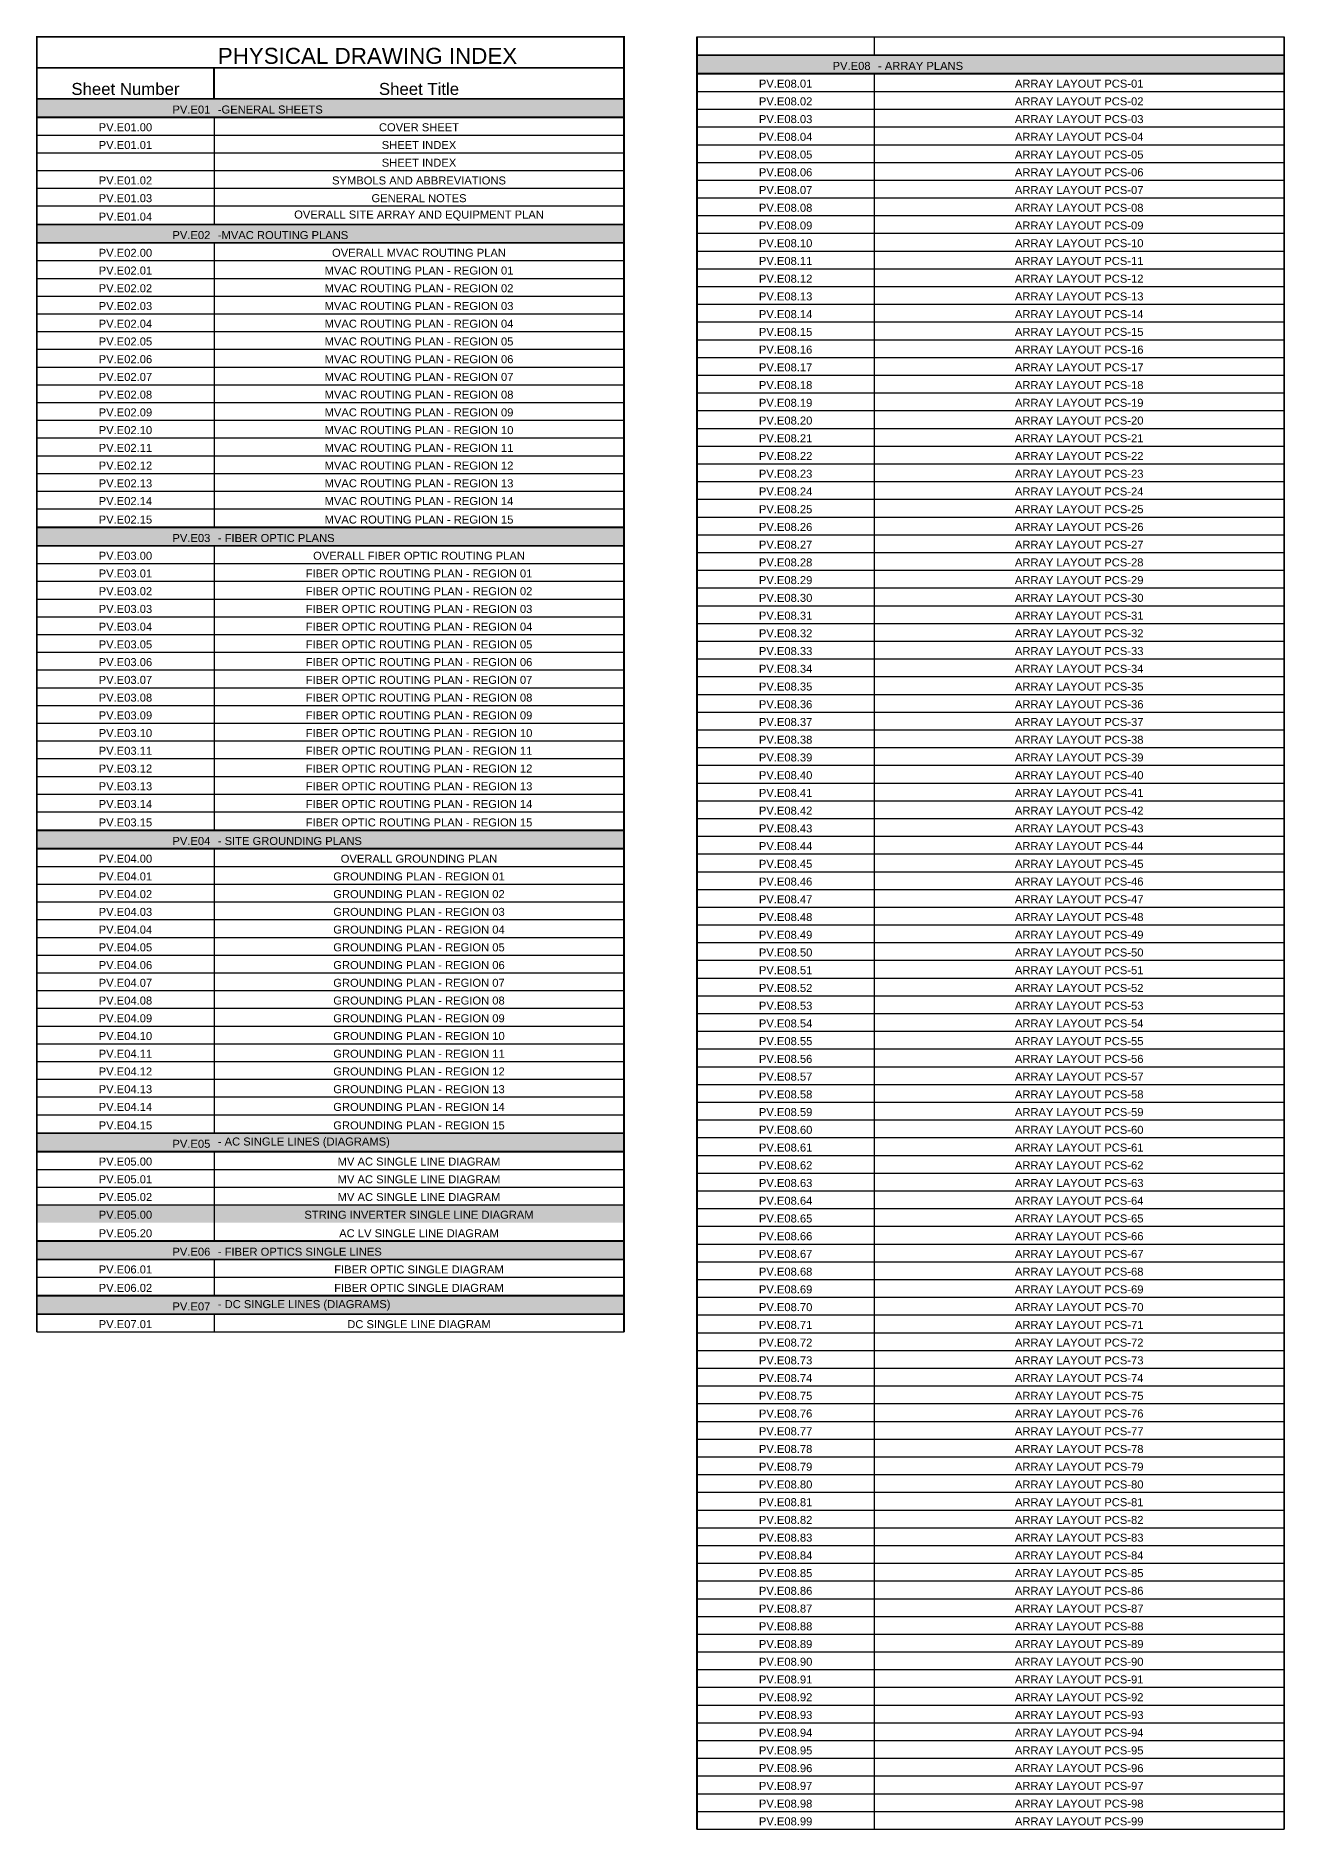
# Paper-space layout 'PV.E01.01 SHEET INDEX' of a CAD drawing. Header units: feet, sheet in inches. Extents: x 1 to 34.7, y 0 to 22.
# Drawn here: x 0.99 to 15.08, y 1.78 to 22.02 of the extents above; entities that cross this region are included whole.
import ezdxf

# ---------------------------------------------------------------- set-up
doc = ezdxf.new("R2010")
doc.units = ezdxf.units.FT
doc.header["$MEASUREMENT"] = 0
doc.styles.add('NEI-A', font='arial.ttf')

# ---------------------------------------------------------------- blocks, each defined once
blk = doc.blocks.new('*A4')
at = {"color": 7, "linetype": 'Continuous', "ltscale": 0.083333, "const_width": 0.0208}
for points in [[(6.625, -14.608), (6.625, 0), (0, 0), (0, -14.608)], [(0, -0.35), (6.625, -0.35)], [(2, -0.35), (2, -0.7)], [(0, -0.7), (6.625, -0.7)], [(0, -0.908), (6.625, -0.908)], [(0, -2.117), (6.625, -2.117)], [(0, -2.325), (6.625, -2.325)], [(0, -5.533), (6.625, -5.533)], [(0, -5.742), (6.625, -5.742)], [(0, -8.95), (6.625, -8.95)], [(0, -9.158), (6.625, -9.158)], [(0, -12.367), (6.625, -12.367)], [(0, -12.575), (6.625, -12.575)], [(0, -13.583), (6.625, -13.583)], [(0, -13.792), (6.625, -13.792)], [(0, -14.2), (6.625, -14.2)], [(0, -14.408), (6.625, -14.408)]]:
    blk.add_lwpolyline(points, dxfattribs=at)
at = {"color": 7, "linetype": 'Continuous', "ltscale": 0.083333}
for points in [[(2, -0.908), (2, -2.117)], [(0, -1.108), (6.625, -1.108)], [(0, -1.308), (6.625, -1.308)], [(0, -1.508), (6.625, -1.508)], [(0, -1.708), (6.625, -1.708)], [(0, -1.908), (6.625, -1.908)], [(2, -2.325), (2, -5.533)], [(0, -2.525), (6.625, -2.525)], [(0, -2.725), (6.625, -2.725)], [(0, -2.925), (6.625, -2.925)], [(0, -3.125), (6.625, -3.125)], [(0, -3.325), (6.625, -3.325)], [(0, -3.525), (6.625, -3.525)], [(0, -3.725), (6.625, -3.725)], [(0, -3.925), (6.625, -3.925)], [(0, -4.125), (6.625, -4.125)], [(0, -4.325), (6.625, -4.325)], [(0, -4.525), (6.625, -4.525)], [(0, -4.725), (6.625, -4.725)], [(0, -4.925), (6.625, -4.925)], [(0, -5.125), (6.625, -5.125)], [(0, -5.325), (6.625, -5.325)], [(2, -5.742), (2, -8.95)], [(0, -5.942), (6.625, -5.942)], [(0, -6.142), (6.625, -6.142)], [(0, -6.342), (6.625, -6.342)], [(0, -6.542), (6.625, -6.542)], [(0, -6.742), (6.625, -6.742)], [(0, -6.942), (6.625, -6.942)], [(0, -7.142), (6.625, -7.142)], [(0, -7.342), (6.625, -7.342)], [(0, -7.542), (6.625, -7.542)], [(0, -7.742), (6.625, -7.742)], [(0, -7.942), (6.625, -7.942)], [(0, -8.142), (6.625, -8.142)], [(0, -8.342), (6.625, -8.342)], [(0, -8.542), (6.625, -8.542)], [(0, -8.742), (6.625, -8.742)], [(2, -9.158), (2, -12.367)], [(0, -9.358), (6.625, -9.358)], [(0, -9.558), (6.625, -9.558)], [(0, -9.758), (6.625, -9.758)], [(0, -9.958), (6.625, -9.958)], [(0, -10.158), (6.625, -10.158)], [(0, -10.358), (6.625, -10.358)], [(0, -10.558), (6.625, -10.558)], [(0, -10.758), (6.625, -10.758)], [(0, -10.958), (6.625, -10.958)], [(0, -11.158), (6.625, -11.158)], [(0, -11.358), (6.625, -11.358)], [(0, -11.558), (6.625, -11.558)], [(0, -11.758), (6.625, -11.758)], [(0, -11.958), (6.625, -11.958)], [(0, -12.158), (6.625, -12.158)], [(2, -12.575), (2, -13.583)], [(0, -12.775), (6.625, -12.775)], [(0, -12.975), (6.625, -12.975)], [(0, -13.175), (6.625, -13.175)], [(2, -13.792), (2, -14.2)], [(0, -13.992), (6.625, -13.992)], [(2, -14.408), (2, -14.608)], [(0, -14.608), (6.625, -14.608)]]:
    blk.add_lwpolyline(points, dxfattribs=at)
at = {"color": 253, "true_color": 0xa6a6a6}
for points in [[(0, -0.7), (2, -0.7), (0, -0.908), (2, -0.908)], [(2, -0.7), (6.625, -0.7), (2, -0.908), (6.625, -0.908)], [(0, -2.117), (2, -2.117), (0, -2.325), (2, -2.325)], [(2, -2.117), (6.625, -2.117), (2, -2.325), (6.625, -2.325)], [(0, -5.533), (2, -5.533), (0, -5.742), (2, -5.742)], [(2, -5.533), (6.625, -5.533), (2, -5.742), (6.625, -5.742)], [(0, -8.95), (2, -8.95), (0, -9.158), (2, -9.158)], [(2, -8.95), (6.625, -8.95), (2, -9.158), (6.625, -9.158)], [(0, -12.367), (2, -12.367), (0, -12.575), (2, -12.575)], [(2, -12.367), (6.625, -12.367), (2, -12.575), (6.625, -12.575)], [(0, -13.583), (2, -13.583), (0, -13.792), (2, -13.792)], [(2, -13.583), (6.625, -13.583), (2, -13.792), (6.625, -13.792)], [(0, -14.2), (2, -14.2), (0, -14.408), (2, -14.408)], [(2, -14.2), (6.625, -14.2), (2, -14.408), (6.625, -14.408)]]:
    blk.add_solid(points, dxfattribs=at)
at = {"color": 2, "true_color": 0xffff00}
for points in [[(0, -13.175), (2, -13.175), (0, -13.375), (2, -13.375)], [(2, -13.175), (6.625, -13.175), (2, -13.375), (6.625, -13.375)]]:
    blk.add_solid(points, dxfattribs=at)
at = {"color": 7, "style": 'NEI-A'}
for s, insert, char_height, attachment_point in [('\\fArial|b0|i0|c0|p34;PHYSICAL DRAWING INDEX', (2.042, -0.308), 0.18056, 7), ('\\fArial|b0|i0|c0|p34;Sheet Number', (1, -0.658), 0.13542, 8), ('\\fArial|b0|i0|c0|p34;Sheet Title', (4.312, -0.658), 0.13542, 8), ('\\fArial|b0|i0|c0|p34;PV.E01', (1.958, -0.867), 0.09028, 9), ('\\fArial|b0|i0|c0|p34;-GENERAL SHEETS', (2.042, -0.867), 0.09028, 7), ('\\fArial|b0|i0|c0|p34;PV.E01.00', (1, -1.067), 0.09028, 8), ('\\fArial|b0|i0|c0|p34;COVER SHEET', (4.312, -1.067), 0.09028, 8), ('\\fArial|b0|i0|c0|p34;PV.E01.01', (1, -1.267), 0.09028, 8), ('\\fArial|b0|i0|c0|p34;SHEET INDEX', (4.312, -1.267), 0.09028, 8), ('\\fArial|b0|i0|c0|p34;SHEET INDEX', (4.312, -1.467), 0.09028, 8), ('\\fArial|b0|i0|c0|p34;PV.E01.02', (1, -1.667), 0.09028, 8), ('\\fArial|b0|i0|c0|p34;SYMBOLS AND ABBREVIATIONS', (4.312, -1.667), 0.09028, 8), ('\\fArial|b0|i0|c0|p34;PV.E01.03', (1, -1.867), 0.09028, 8), ('\\fArial|b0|i0|c0|p34;GENERAL NOTES', (4.312, -1.867), 0.09028, 8), ('\\fArial|b0|i0|c0|p34;PV.E01.04', (1, -2.075), 0.09028, 8), ('\\fArial|b0|i0|c0|p34;OVERALL SITE ARRAY AND EQUIPMENT PLAN', (4.312, -2.075), 0.09028, 8), ('\\fArial|b0|i0|c0|p34; PV.E02', (1.958, -2.283), 0.09028, 9), ('\\fArial|b0|i0|c0|p34;-MVAC ROUTING PLANS', (2.042, -2.283), 0.09028, 7), ('\\fArial|b0|i0|c0|p34;PV.E02.00', (1, -2.483), 0.09028, 8), ('\\fArial|b0|i0|c0|p34;OVERALL MVAC ROUTING PLAN', (4.312, -2.483), 0.09028, 8), ('\\fArial|b0|i0|c0|p34;PV.E02.01', (1, -2.683), 0.09028, 8), ('\\fArial|b0|i0|c0|p34;MVAC ROUTING PLAN - REGION 01', (4.312, -2.683), 0.09028, 8), ('\\fArial|b0|i0|c0|p34;PV.E02.02', (1, -2.883), 0.09028, 8), ('\\fArial|b0|i0|c0|p34;MVAC ROUTING PLAN - REGION 02', (4.312, -2.883), 0.09028, 8), ('\\fArial|b0|i0|c0|p34;PV.E02.03', (1, -3.083), 0.09028, 8), ('\\fArial|b0|i0|c0|p34;MVAC ROUTING PLAN - REGION 03', (4.312, -3.083), 0.09028, 8), ('\\fArial|b0|i0|c0|p34;PV.E02.04', (1, -3.283), 0.09028, 8), ('\\fArial|b0|i0|c0|p34;MVAC ROUTING PLAN - REGION 04', (4.312, -3.283), 0.09028, 8), ('\\fArial|b0|i0|c0|p34;PV.E02.05', (1, -3.483), 0.09028, 8), ('\\fArial|b0|i0|c0|p34;MVAC ROUTING PLAN - REGION 05', (4.312, -3.483), 0.09028, 8), ('\\fArial|b0|i0|c0|p34;PV.E02.06', (1, -3.683), 0.09028, 8), ('\\fArial|b0|i0|c0|p34;MVAC ROUTING PLAN - REGION 06', (4.312, -3.683), 0.09028, 8), ('\\fArial|b0|i0|c0|p34;PV.E02.07', (1, -3.883), 0.09028, 8), ('\\fArial|b0|i0|c0|p34;MVAC ROUTING PLAN - REGION 07', (4.312, -3.883), 0.09028, 8), ('\\fArial|b0|i0|c0|p34;PV.E02.08', (1, -4.083), 0.09028, 8), ('\\fArial|b0|i0|c0|p34;MVAC ROUTING PLAN - REGION 08', (4.312, -4.083), 0.09028, 8), ('\\fArial|b0|i0|c0|p34;PV.E02.09', (1, -4.283), 0.09028, 8), ('\\fArial|b0|i0|c0|p34;MVAC ROUTING PLAN - REGION 09', (4.312, -4.283), 0.09028, 8), ('\\fArial|b0|i0|c0|p34;PV.E02.10', (1, -4.483), 0.09028, 8), ('\\fArial|b0|i0|c0|p34;MVAC ROUTING PLAN - REGION 10', (4.312, -4.483), 0.09028, 8), ('\\fArial|b0|i0|c0|p34;PV.E02.11', (1, -4.683), 0.09028, 8), ('\\fArial|b0|i0|c0|p34;MVAC ROUTING PLAN - REGION 11', (4.312, -4.683), 0.09028, 8), ('\\fArial|b0|i0|c0|p34;PV.E02.12', (1, -4.883), 0.09028, 8), ('\\fArial|b0|i0|c0|p34;MVAC ROUTING PLAN - REGION 12', (4.312, -4.883), 0.09028, 8), ('\\fArial|b0|i0|c0|p34;PV.E02.13', (1, -5.083), 0.09028, 8), ('\\fArial|b0|i0|c0|p34;MVAC ROUTING PLAN - REGION 13', (4.312, -5.083), 0.09028, 8), ('\\fArial|b0|i0|c0|p34;PV.E02.14', (1, -5.283), 0.09028, 8), ('\\fArial|b0|i0|c0|p34;MVAC ROUTING PLAN - REGION 14', (4.312, -5.283), 0.09028, 8), ('\\fArial|b0|i0|c0|p34;PV.E02.15', (1, -5.492), 0.09028, 8), ('\\fArial|b0|i0|c0|p34;MVAC ROUTING PLAN - REGION 15', (4.312, -5.492), 0.09028, 8), ('\\fArial|b0|i0|c0|p34; PV.E03', (1.958, -5.7), 0.09028, 9), ('\\fArial|b0|i0|c0|p34;- FIBER OPTIC PLANS', (2.042, -5.7), 0.09028, 7), ('\\fArial|b0|i0|c0|p34;PV.E03.00', (1, -5.9), 0.09028, 8), ('\\fArial|b0|i0|c0|p34;OVERALL FIBER OPTIC ROUTING PLAN', (4.312, -5.9), 0.09028, 8), ('\\fArial|b0|i0|c0|p34;PV.E03.01', (1, -6.1), 0.09028, 8), ('\\fArial|b0|i0|c0|p34;FIBER OPTIC ROUTING PLAN - REGION 01', (4.312, -6.1), 0.09028, 8), ('\\fArial|b0|i0|c0|p34;PV.E03.02', (1, -6.3), 0.09028, 8), ('\\fArial|b0|i0|c0|p34;FIBER OPTIC ROUTING PLAN - REGION 02', (4.312, -6.3), 0.09028, 8), ('\\fArial|b0|i0|c0|p34;PV.E03.03', (1, -6.5), 0.09028, 8), ('\\fArial|b0|i0|c0|p34;FIBER OPTIC ROUTING PLAN - REGION 03', (4.312, -6.5), 0.09028, 8), ('\\fArial|b0|i0|c0|p34;PV.E03.04', (1, -6.7), 0.09028, 8), ('\\fArial|b0|i0|c0|p34;FIBER OPTIC ROUTING PLAN - REGION 04', (4.312, -6.7), 0.09028, 8), ('\\fArial|b0|i0|c0|p34;PV.E03.05', (1, -6.9), 0.09028, 8), ('\\fArial|b0|i0|c0|p34;FIBER OPTIC ROUTING PLAN - REGION 05', (4.312, -6.9), 0.09028, 8), ('\\fArial|b0|i0|c0|p34;PV.E03.06', (1, -7.1), 0.09028, 8), ('\\fArial|b0|i0|c0|p34;FIBER OPTIC ROUTING PLAN - REGION 06', (4.312, -7.1), 0.09028, 8), ('\\fArial|b0|i0|c0|p34;PV.E03.07', (1, -7.3), 0.09028, 8), ('\\fArial|b0|i0|c0|p34;FIBER OPTIC ROUTING PLAN - REGION 07', (4.312, -7.3), 0.09028, 8), ('\\fArial|b0|i0|c0|p34;PV.E03.08', (1, -7.5), 0.09028, 8), ('\\fArial|b0|i0|c0|p34;FIBER OPTIC ROUTING PLAN - REGION 08', (4.312, -7.5), 0.09028, 8), ('\\fArial|b0|i0|c0|p34;PV.E03.09', (1, -7.7), 0.09028, 8), ('\\fArial|b0|i0|c0|p34;FIBER OPTIC ROUTING PLAN - REGION 09', (4.312, -7.7), 0.09028, 8), ('\\fArial|b0|i0|c0|p34;PV.E03.10', (1, -7.9), 0.09028, 8), ('\\fArial|b0|i0|c0|p34;FIBER OPTIC ROUTING PLAN - REGION 10', (4.312, -7.9), 0.09028, 8), ('\\fArial|b0|i0|c0|p34;PV.E03.11', (1, -8.1), 0.09028, 8), ('\\fArial|b0|i0|c0|p34;FIBER OPTIC ROUTING PLAN - REGION 11', (4.312, -8.1), 0.09028, 8), ('\\fArial|b0|i0|c0|p34;PV.E03.12', (1, -8.3), 0.09028, 8), ('\\fArial|b0|i0|c0|p34;FIBER OPTIC ROUTING PLAN - REGION 12', (4.312, -8.3), 0.09028, 8), ('\\fArial|b0|i0|c0|p34;PV.E03.13', (1, -8.5), 0.09028, 8), ('\\fArial|b0|i0|c0|p34;FIBER OPTIC ROUTING PLAN - REGION 13', (4.312, -8.5), 0.09028, 8), ('\\fArial|b0|i0|c0|p34;PV.E03.14', (1, -8.7), 0.09028, 8), ('\\fArial|b0|i0|c0|p34;FIBER OPTIC ROUTING PLAN - REGION 14', (4.312, -8.7), 0.09028, 8), ('\\fArial|b0|i0|c0|p34;PV.E03.15', (1, -8.908), 0.09028, 8), ('\\fArial|b0|i0|c0|p34;FIBER OPTIC ROUTING PLAN - REGION 15', (4.312, -8.908), 0.09028, 8), ('\\fArial|b0|i0|c0|p34; PV.E04', (1.958, -9.117), 0.09028, 9), ('\\fArial|b0|i0|c0|p34;- SITE GROUNDING PLANS', (2.042, -9.117), 0.09028, 7), ('\\fArial|b0|i0|c0|p34;PV.E04.00', (1, -9.317), 0.09028, 8), ('\\fArial|b0|i0|c0|p34;OVERALL GROUNDING PLAN', (4.312, -9.317), 0.09028, 8), ('\\fArial|b0|i0|c0|p34;PV.E04.01', (1, -9.517), 0.09028, 8), ('\\fArial|b0|i0|c0|p34;GROUNDING PLAN - REGION 01', (4.312, -9.517), 0.09028, 8), ('\\fArial|b0|i0|c0|p34;PV.E04.02', (1, -9.717), 0.09028, 8), ('\\fArial|b0|i0|c0|p34;GROUNDING PLAN - REGION 02', (4.312, -9.717), 0.09028, 8), ('\\fArial|b0|i0|c0|p34;PV.E04.03', (1, -9.917), 0.09028, 8), ('\\fArial|b0|i0|c0|p34;GROUNDING PLAN - REGION 03', (4.312, -9.917), 0.09028, 8), ('\\fArial|b0|i0|c0|p34;PV.E04.04', (1, -10.117), 0.09028, 8), ('\\fArial|b0|i0|c0|p34;GROUNDING PLAN - REGION 04', (4.312, -10.117), 0.09028, 8), ('\\fArial|b0|i0|c0|p34;PV.E04.05', (1, -10.317), 0.09028, 8), ('\\fArial|b0|i0|c0|p34;GROUNDING PLAN - REGION 05', (4.312, -10.317), 0.09028, 8), ('\\fArial|b0|i0|c0|p34;PV.E04.06', (1, -10.517), 0.09028, 8), ('\\fArial|b0|i0|c0|p34;GROUNDING PLAN - REGION 06', (4.312, -10.517), 0.09028, 8), ('\\fArial|b0|i0|c0|p34;PV.E04.07', (1, -10.717), 0.09028, 8), ('\\fArial|b0|i0|c0|p34;GROUNDING PLAN - REGION 07', (4.312, -10.717), 0.09028, 8), ('\\fArial|b0|i0|c0|p34;PV.E04.08', (1, -10.917), 0.09028, 8), ('\\fArial|b0|i0|c0|p34;GROUNDING PLAN - REGION 08', (4.312, -10.917), 0.09028, 8), ('\\fArial|b0|i0|c0|p34;PV.E04.09', (1, -11.117), 0.09028, 8), ('\\fArial|b0|i0|c0|p34;GROUNDING PLAN - REGION 09', (4.312, -11.117), 0.09028, 8), ('\\fArial|b0|i0|c0|p34;PV.E04.10', (1, -11.317), 0.09028, 8), ('\\fArial|b0|i0|c0|p34;GROUNDING PLAN - REGION 10', (4.312, -11.317), 0.09028, 8), ('\\fArial|b0|i0|c0|p34;PV.E04.11', (1, -11.517), 0.09028, 8), ('\\fArial|b0|i0|c0|p34;GROUNDING PLAN - REGION 11', (4.312, -11.517), 0.09028, 8), ('\\fArial|b0|i0|c0|p34;PV.E04.12', (1, -11.717), 0.09028, 8), ('\\fArial|b0|i0|c0|p34;GROUNDING PLAN - REGION 12', (4.312, -11.717), 0.09028, 8), ('\\fArial|b0|i0|c0|p34;PV.E04.13', (1, -11.917), 0.09028, 8), ('\\fArial|b0|i0|c0|p34;GROUNDING PLAN - REGION 13', (4.312, -11.917), 0.09028, 8), ('\\fArial|b0|i0|c0|p34;PV.E04.14', (1, -12.117), 0.09028, 8), ('\\fArial|b0|i0|c0|p34;GROUNDING PLAN - REGION 14', (4.312, -12.117), 0.09028, 8), ('\\fArial|b0|i0|c0|p34;PV.E04.15', (1, -12.325), 0.09028, 8), ('\\fArial|b0|i0|c0|p34;GROUNDING PLAN - REGION 15', (4.312, -12.325), 0.09028, 8), ('\\fArial|b0|i0|c0|p34; PV.E05', (1.958, -12.533), 0.09028, 9), ('\\fArial|b0|i0|c0|p34;- AC SINGLE LINES (DIAGRAMS)', (2.042, -12.533), 0.09028, 7), ('\\fArial|b0|i0|c0|p34;PV.E05.00', (1, -12.733), 0.09028, 8), ('\\fArial|b0|i0|c0|p34;MV AC SINGLE LINE DIAGRAM', (4.312, -12.733), 0.09028, 8), ('\\fArial|b0|i0|c0|p34;PV.E05.01', (1, -12.933), 0.09028, 8), ('\\fArial|b0|i0|c0|p34;MV AC SINGLE LINE DIAGRAM', (4.312, -12.933), 0.09028, 8), ('\\fArial|b0|i0|c0|p34;PV.E05.02', (1, -13.133), 0.09028, 8), ('\\fArial|b0|i0|c0|p34;MV AC SINGLE LINE DIAGRAM', (4.312, -13.133), 0.09028, 8), ('\\fArial|b0|i0|c0|p34;PV.E05.00', (1, -13.333), 0.09028, 8), ('\\fArial|b0|i0|c0|p34;STRING INVERTER SINGLE LINE DIAGRAM', (4.312, -13.333), 0.09028, 8), ('\\fArial|b0|i0|c0|p34;PV.E05.20', (1, -13.542), 0.09028, 8), ('\\fArial|b0|i0|c0|p34;AC LV SINGLE LINE DIAGRAM', (4.312, -13.542), 0.09028, 8), ('\\fArial|b0|i0|c0|p34; PV.E06', (1.958, -13.75), 0.09028, 9), ('\\fArial|b0|i0|c0|p34;- FIBER OPTICS SINGLE LINES', (2.042, -13.75), 0.09028, 7), ('\\fArial|b0|i0|c0|p34;PV.E06.01', (1, -13.95), 0.09028, 8), ('\\fArial|b0|i0|c0|p34;FIBER OPTIC SINGLE DIAGRAM', (4.312, -13.95), 0.09028, 8), ('\\fArial|b0|i0|c0|p34;PV.E06.02', (1, -14.158), 0.09028, 8), ('\\fArial|b0|i0|c0|p34;FIBER OPTIC SINGLE DIAGRAM', (4.312, -14.158), 0.09028, 8), ('\\fArial|b0|i0|c0|p34; PV.E07', (1.958, -14.367), 0.09028, 9), ('\\fArial|b0|i0|c0|p34;- DC SINGLE LINES (DIAGRAMS)', (2.042, -14.367), 0.09028, 7), ('\\fArial|b0|i0|c0|p34;PV.E07.01', (1, -14.567), 0.09028, 8), ('\\fArial|b0|i0|c0|p34;DC SINGLE LINE DIAGRAM', (4.312, -14.567), 0.09028, 8)]:
    blk.add_mtext(s, dxfattribs=dict(at, insert=insert, char_height=char_height, attachment_point=attachment_point))
blk = doc.blocks.new('*A3')
at = {"color": 7, "linetype": 'Continuous', "ltscale": 0.083333, "const_width": 0.0208}
for points in [[(0, 0), (0, -20.217)], [(6.625, 0), (6.625, -20.217)], [(0, -0.208), (6.625, -0.208)], [(0, -0.417), (6.625, -0.417)]]:
    blk.add_lwpolyline(points, dxfattribs=at)
at = {"color": 7, "linetype": 'Continuous', "ltscale": 0.083333}
for points in [[(0, 0), (6.625, 0)], [(2, 0), (2, -0.208)], [(2, -0.417), (2, -20.217)], [(0, -0.617), (6.625, -0.617)], [(0, -0.817), (6.625, -0.817)], [(0, -1.017), (6.625, -1.017)], [(0, -1.217), (6.625, -1.217)], [(0, -1.417), (6.625, -1.417)], [(0, -1.617), (6.625, -1.617)], [(0, -1.817), (6.625, -1.817)], [(0, -2.017), (6.625, -2.017)], [(0, -2.217), (6.625, -2.217)], [(0, -2.417), (6.625, -2.417)], [(0, -2.617), (6.625, -2.617)], [(0, -2.817), (6.625, -2.817)], [(0, -3.017), (6.625, -3.017)], [(0, -3.217), (6.625, -3.217)], [(0, -3.417), (6.625, -3.417)], [(0, -3.617), (6.625, -3.617)], [(0, -3.817), (6.625, -3.817)], [(0, -4.017), (6.625, -4.017)], [(0, -4.217), (6.625, -4.217)], [(0, -4.417), (6.625, -4.417)], [(0, -4.617), (6.625, -4.617)], [(0, -4.817), (6.625, -4.817)], [(0, -5.017), (6.625, -5.017)], [(0, -5.217), (6.625, -5.217)], [(0, -5.417), (6.625, -5.417)], [(0, -5.617), (6.625, -5.617)], [(0, -5.817), (6.625, -5.817)], [(0, -6.017), (6.625, -6.017)], [(0, -6.217), (6.625, -6.217)], [(0, -6.417), (6.625, -6.417)], [(0, -6.617), (6.625, -6.617)], [(0, -6.817), (6.625, -6.817)], [(0, -7.017), (6.625, -7.017)], [(0, -7.217), (6.625, -7.217)], [(0, -7.417), (6.625, -7.417)], [(0, -7.617), (6.625, -7.617)], [(0, -7.817), (6.625, -7.817)], [(0, -8.017), (6.625, -8.017)], [(0, -8.217), (6.625, -8.217)], [(0, -8.417), (6.625, -8.417)], [(0, -8.617), (6.625, -8.617)], [(0, -8.817), (6.625, -8.817)], [(0, -9.017), (6.625, -9.017)], [(0, -9.217), (6.625, -9.217)], [(0, -9.417), (6.625, -9.417)], [(0, -9.617), (6.625, -9.617)], [(0, -9.817), (6.625, -9.817)], [(0, -10.017), (6.625, -10.017)], [(0, -10.217), (6.625, -10.217)], [(0, -10.417), (6.625, -10.417)], [(0, -10.617), (6.625, -10.617)], [(0, -10.817), (6.625, -10.817)], [(0, -11.017), (6.625, -11.017)], [(0, -11.217), (6.625, -11.217)], [(0, -11.417), (6.625, -11.417)], [(0, -11.617), (6.625, -11.617)], [(0, -11.817), (6.625, -11.817)], [(0, -12.017), (6.625, -12.017)], [(0, -12.217), (6.625, -12.217)], [(0, -12.417), (6.625, -12.417)], [(0, -12.617), (6.625, -12.617)], [(0, -12.817), (6.625, -12.817)], [(0, -13.017), (6.625, -13.017)], [(0, -13.217), (6.625, -13.217)], [(0, -13.417), (6.625, -13.417)], [(0, -13.617), (6.625, -13.617)], [(0, -13.817), (6.625, -13.817)], [(0, -14.017), (6.625, -14.017)], [(0, -14.217), (6.625, -14.217)], [(0, -14.417), (6.625, -14.417)], [(0, -14.617), (6.625, -14.617)], [(0, -14.817), (6.625, -14.817)], [(0, -15.017), (6.625, -15.017)], [(0, -15.217), (6.625, -15.217)], [(0, -15.417), (6.625, -15.417)], [(0, -15.617), (6.625, -15.617)], [(0, -15.817), (6.625, -15.817)], [(0, -16.017), (6.625, -16.017)], [(0, -16.217), (6.625, -16.217)], [(0, -16.417), (6.625, -16.417)], [(0, -16.617), (6.625, -16.617)], [(0, -16.817), (6.625, -16.817)], [(0, -17.017), (6.625, -17.017)], [(0, -17.217), (6.625, -17.217)], [(0, -17.417), (6.625, -17.417)], [(0, -17.617), (6.625, -17.617)], [(0, -17.817), (6.625, -17.817)], [(0, -18.017), (6.625, -18.017)], [(0, -18.217), (6.625, -18.217)], [(0, -18.417), (6.625, -18.417)], [(0, -18.617), (6.625, -18.617)], [(0, -18.817), (6.625, -18.817)], [(0, -19.017), (6.625, -19.017)], [(0, -19.217), (6.625, -19.217)], [(0, -19.417), (6.625, -19.417)], [(0, -19.617), (6.625, -19.617)], [(0, -19.817), (6.625, -19.817)], [(0, -20.017), (6.625, -20.017)], [(0, -20.217), (6.625, -20.217)]]:
    blk.add_lwpolyline(points, dxfattribs=at)
at = {"color": 253, "true_color": 0xa6a6a6}
for points in [[(0, -0.208), (2, -0.208), (0, -0.417), (2, -0.417)], [(2, -0.208), (6.625, -0.208), (2, -0.417), (6.625, -0.417)]]:
    blk.add_solid(points, dxfattribs=at)
at = {"color": 7, "char_height": 0.09028, "style": 'NEI-A'}
for s, insert, attachment_point in [('\\fArial|b0|i0|c0|p34; PV.E08', (1.958, -0.375), 9), ('\\fArial|b0|i0|c0|p34;- ARRAY PLANS', (2.042, -0.375), 7), ('\\fArial|b0|i0|c0|p34;PV.E08.01', (1, -0.575), 8), ('\\fArial|b0|i0|c0|p34;ARRAY LAYOUT PCS-01', (4.312, -0.575), 8), ('\\fArial|b0|i0|c0|p34;PV.E08.02', (1, -0.775), 8), ('\\fArial|b0|i0|c0|p34;ARRAY LAYOUT PCS-02', (4.312, -0.775), 8), ('\\fArial|b0|i0|c0|p34;PV.E08.03', (1, -0.975), 8), ('\\fArial|b0|i0|c0|p34;ARRAY LAYOUT PCS-03', (4.312, -0.975), 8), ('\\fArial|b0|i0|c0|p34;PV.E08.04', (1, -1.175), 8), ('\\fArial|b0|i0|c0|p34;ARRAY LAYOUT PCS-04', (4.312, -1.175), 8), ('\\fArial|b0|i0|c0|p34;PV.E08.05', (1, -1.375), 8), ('\\fArial|b0|i0|c0|p34;ARRAY LAYOUT PCS-05', (4.312, -1.375), 8), ('\\fArial|b0|i0|c0|p34;PV.E08.06', (1, -1.575), 8), ('\\fArial|b0|i0|c0|p34;ARRAY LAYOUT PCS-06', (4.312, -1.575), 8), ('\\fArial|b0|i0|c0|p34;PV.E08.07', (1, -1.775), 8), ('\\fArial|b0|i0|c0|p34;ARRAY LAYOUT PCS-07', (4.312, -1.775), 8), ('\\fArial|b0|i0|c0|p34;PV.E08.08', (1, -1.975), 8), ('\\fArial|b0|i0|c0|p34;ARRAY LAYOUT PCS-08', (4.312, -1.975), 8), ('\\fArial|b0|i0|c0|p34;PV.E08.09', (1, -2.175), 8), ('\\fArial|b0|i0|c0|p34;ARRAY LAYOUT PCS-09', (4.312, -2.175), 8), ('\\fArial|b0|i0|c0|p34;PV.E08.10', (1, -2.375), 8), ('\\fArial|b0|i0|c0|p34;ARRAY LAYOUT PCS-10', (4.312, -2.375), 8), ('\\fArial|b0|i0|c0|p34;PV.E08.11', (1, -2.575), 8), ('\\fArial|b0|i0|c0|p34;ARRAY LAYOUT PCS-11', (4.312, -2.575), 8), ('\\fArial|b0|i0|c0|p34;PV.E08.12', (1, -2.775), 8), ('\\fArial|b0|i0|c0|p34;ARRAY LAYOUT PCS-12', (4.312, -2.775), 8), ('\\fArial|b0|i0|c0|p34;PV.E08.13', (1, -2.975), 8), ('\\fArial|b0|i0|c0|p34;ARRAY LAYOUT PCS-13', (4.312, -2.975), 8), ('\\fArial|b0|i0|c0|p34;PV.E08.14', (1, -3.175), 8), ('\\fArial|b0|i0|c0|p34;ARRAY LAYOUT PCS-14', (4.312, -3.175), 8), ('\\fArial|b0|i0|c0|p34;PV.E08.15', (1, -3.375), 8), ('\\fArial|b0|i0|c0|p34;ARRAY LAYOUT PCS-15', (4.312, -3.375), 8), ('\\fArial|b0|i0|c0|p34;PV.E08.16', (1, -3.575), 8), ('\\fArial|b0|i0|c0|p34;ARRAY LAYOUT PCS-16', (4.312, -3.575), 8), ('\\fArial|b0|i0|c0|p34;PV.E08.17', (1, -3.775), 8), ('\\fArial|b0|i0|c0|p34;ARRAY LAYOUT PCS-17', (4.312, -3.775), 8), ('\\fArial|b0|i0|c0|p34;PV.E08.18', (1, -3.975), 8), ('\\fArial|b0|i0|c0|p34;ARRAY LAYOUT PCS-18', (4.312, -3.975), 8), ('\\fArial|b0|i0|c0|p34;PV.E08.19', (1, -4.175), 8), ('\\fArial|b0|i0|c0|p34;ARRAY LAYOUT PCS-19', (4.312, -4.175), 8), ('\\fArial|b0|i0|c0|p34;PV.E08.20', (1, -4.375), 8), ('\\fArial|b0|i0|c0|p34;ARRAY LAYOUT PCS-20', (4.312, -4.375), 8), ('\\fArial|b0|i0|c0|p34;PV.E08.21', (1, -4.575), 8), ('\\fArial|b0|i0|c0|p34;ARRAY LAYOUT PCS-21', (4.312, -4.575), 8), ('\\fArial|b0|i0|c0|p34;PV.E08.22', (1, -4.775), 8), ('\\fArial|b0|i0|c0|p34;ARRAY LAYOUT PCS-22', (4.312, -4.775), 8), ('\\fArial|b0|i0|c0|p34;PV.E08.23', (1, -4.975), 8), ('\\fArial|b0|i0|c0|p34;ARRAY LAYOUT PCS-23', (4.312, -4.975), 8), ('\\fArial|b0|i0|c0|p34;PV.E08.24', (1, -5.175), 8), ('\\fArial|b0|i0|c0|p34;ARRAY LAYOUT PCS-24', (4.312, -5.175), 8), ('\\fArial|b0|i0|c0|p34;PV.E08.25', (1, -5.375), 8), ('\\fArial|b0|i0|c0|p34;ARRAY LAYOUT PCS-25', (4.312, -5.375), 8), ('\\fArial|b0|i0|c0|p34;PV.E08.26', (1, -5.575), 8), ('\\fArial|b0|i0|c0|p34;ARRAY LAYOUT PCS-26', (4.312, -5.575), 8), ('\\fArial|b0|i0|c0|p34;PV.E08.27', (1, -5.775), 8), ('\\fArial|b0|i0|c0|p34;ARRAY LAYOUT PCS-27', (4.312, -5.775), 8), ('\\fArial|b0|i0|c0|p34;PV.E08.28', (1, -5.975), 8), ('\\fArial|b0|i0|c0|p34;ARRAY LAYOUT PCS-28', (4.312, -5.975), 8), ('\\fArial|b0|i0|c0|p34;PV.E08.29', (1, -6.175), 8), ('\\fArial|b0|i0|c0|p34;ARRAY LAYOUT PCS-29', (4.312, -6.175), 8), ('\\fArial|b0|i0|c0|p34;PV.E08.30', (1, -6.375), 8), ('\\fArial|b0|i0|c0|p34;ARRAY LAYOUT PCS-30', (4.312, -6.375), 8), ('\\fArial|b0|i0|c0|p34;PV.E08.31', (1, -6.575), 8), ('\\fArial|b0|i0|c0|p34;ARRAY LAYOUT PCS-31', (4.312, -6.575), 8), ('\\fArial|b0|i0|c0|p34;PV.E08.32', (1, -6.775), 8), ('\\fArial|b0|i0|c0|p34;ARRAY LAYOUT PCS-32', (4.312, -6.775), 8), ('\\fArial|b0|i0|c0|p34;PV.E08.33', (1, -6.975), 8), ('\\fArial|b0|i0|c0|p34;PV.E08.34', (1, -7.175), 8), ('\\fArial|b0|i0|c0|p34;ARRAY LAYOUT PCS-33', (4.312, -6.975), 8), ('\\fArial|b0|i0|c0|p34;ARRAY LAYOUT PCS-34', (4.312, -7.175), 8), ('\\fArial|b0|i0|c0|p34;PV.E08.35', (1, -7.375), 8), ('\\fArial|b0|i0|c0|p34;ARRAY LAYOUT PCS-35', (4.312, -7.375), 8), ('\\fArial|b0|i0|c0|p34;PV.E08.36', (1, -7.575), 8), ('\\fArial|b0|i0|c0|p34;ARRAY LAYOUT PCS-36', (4.312, -7.575), 8), ('\\fArial|b0|i0|c0|p34;PV.E08.37', (1, -7.775), 8), ('\\fArial|b0|i0|c0|p34;ARRAY LAYOUT PCS-37', (4.312, -7.775), 8), ('\\fArial|b0|i0|c0|p34;PV.E08.38', (1, -7.975), 8), ('\\fArial|b0|i0|c0|p34;ARRAY LAYOUT PCS-38', (4.312, -7.975), 8), ('\\fArial|b0|i0|c0|p34;PV.E08.39', (1, -8.175), 8), ('\\fArial|b0|i0|c0|p34;ARRAY LAYOUT PCS-39', (4.312, -8.175), 8), ('\\fArial|b0|i0|c0|p34;PV.E08.40', (1, -8.375), 8), ('\\fArial|b0|i0|c0|p34;ARRAY LAYOUT PCS-40', (4.312, -8.375), 8), ('\\fArial|b0|i0|c0|p34;PV.E08.41', (1, -8.575), 8), ('\\fArial|b0|i0|c0|p34;ARRAY LAYOUT PCS-41', (4.312, -8.575), 8), ('\\fArial|b0|i0|c0|p34;PV.E08.42', (1, -8.775), 8), ('\\fArial|b0|i0|c0|p34;ARRAY LAYOUT PCS-42', (4.312, -8.775), 8), ('\\fArial|b0|i0|c0|p34;PV.E08.43', (1, -8.975), 8), ('\\fArial|b0|i0|c0|p34;ARRAY LAYOUT PCS-43', (4.312, -8.975), 8), ('\\fArial|b0|i0|c0|p34;PV.E08.44', (1, -9.175), 8), ('\\fArial|b0|i0|c0|p34;ARRAY LAYOUT PCS-44', (4.312, -9.175), 8), ('\\fArial|b0|i0|c0|p34;PV.E08.45', (1, -9.375), 8), ('\\fArial|b0|i0|c0|p34;ARRAY LAYOUT PCS-45', (4.312, -9.375), 8), ('\\fArial|b0|i0|c0|p34;PV.E08.46', (1, -9.575), 8), ('\\fArial|b0|i0|c0|p34;ARRAY LAYOUT PCS-46', (4.312, -9.575), 8), ('\\fArial|b0|i0|c0|p34;PV.E08.47', (1, -9.775), 8), ('\\fArial|b0|i0|c0|p34;ARRAY LAYOUT PCS-47', (4.312, -9.775), 8), ('\\fArial|b0|i0|c0|p34;PV.E08.48', (1, -9.975), 8), ('\\fArial|b0|i0|c0|p34;ARRAY LAYOUT PCS-48', (4.312, -9.975), 8), ('\\fArial|b0|i0|c0|p34;PV.E08.49', (1, -10.175), 8), ('\\fArial|b0|i0|c0|p34;ARRAY LAYOUT PCS-49', (4.312, -10.175), 8), ('\\fArial|b0|i0|c0|p34;PV.E08.50', (1, -10.375), 8), ('\\fArial|b0|i0|c0|p34;ARRAY LAYOUT PCS-50', (4.312, -10.375), 8), ('\\fArial|b0|i0|c0|p34;PV.E08.51', (1, -10.575), 8), ('\\fArial|b0|i0|c0|p34;ARRAY LAYOUT PCS-51', (4.312, -10.575), 8), ('\\fArial|b0|i0|c0|p34;PV.E08.52', (1, -10.775), 8), ('\\fArial|b0|i0|c0|p34;ARRAY LAYOUT PCS-52', (4.312, -10.775), 8), ('\\fArial|b0|i0|c0|p34;PV.E08.53', (1, -10.975), 8), ('\\fArial|b0|i0|c0|p34;ARRAY LAYOUT PCS-53', (4.312, -10.975), 8), ('\\fArial|b0|i0|c0|p34;PV.E08.54', (1, -11.175), 8), ('\\fArial|b0|i0|c0|p34;ARRAY LAYOUT PCS-54', (4.312, -11.175), 8), ('\\fArial|b0|i0|c0|p34;PV.E08.55', (1, -11.375), 8), ('\\fArial|b0|i0|c0|p34;ARRAY LAYOUT PCS-55', (4.312, -11.375), 8), ('\\fArial|b0|i0|c0|p34;PV.E08.56', (1, -11.575), 8), ('\\fArial|b0|i0|c0|p34;ARRAY LAYOUT PCS-56', (4.312, -11.575), 8), ('\\fArial|b0|i0|c0|p34;PV.E08.57', (1, -11.775), 8), ('\\fArial|b0|i0|c0|p34;ARRAY LAYOUT PCS-57', (4.312, -11.775), 8), ('\\fArial|b0|i0|c0|p34;PV.E08.58', (1, -11.975), 8), ('\\fArial|b0|i0|c0|p34;ARRAY LAYOUT PCS-58', (4.312, -11.975), 8), ('\\fArial|b0|i0|c0|p34;PV.E08.59', (1, -12.175), 8), ('\\fArial|b0|i0|c0|p34;ARRAY LAYOUT PCS-59', (4.312, -12.175), 8), ('\\fArial|b0|i0|c0|p34;PV.E08.60', (1, -12.375), 8), ('\\fArial|b0|i0|c0|p34;ARRAY LAYOUT PCS-60', (4.312, -12.375), 8), ('\\fArial|b0|i0|c0|p34;PV.E08.61', (1, -12.575), 8), ('\\fArial|b0|i0|c0|p34;ARRAY LAYOUT PCS-61', (4.312, -12.575), 8), ('\\fArial|b0|i0|c0|p34;PV.E08.62', (1, -12.775), 8), ('\\fArial|b0|i0|c0|p34;ARRAY LAYOUT PCS-62', (4.312, -12.775), 8), ('\\fArial|b0|i0|c0|p34;PV.E08.63', (1, -12.975), 8), ('\\fArial|b0|i0|c0|p34;ARRAY LAYOUT PCS-63', (4.312, -12.975), 8), ('\\fArial|b0|i0|c0|p34;PV.E08.64', (1, -13.175), 8), ('\\fArial|b0|i0|c0|p34;ARRAY LAYOUT PCS-64', (4.312, -13.175), 8), ('\\fArial|b0|i0|c0|p34;PV.E08.65', (1, -13.375), 8), ('\\fArial|b0|i0|c0|p34;ARRAY LAYOUT PCS-65', (4.312, -13.375), 8), ('\\fArial|b0|i0|c0|p34;PV.E08.66', (1, -13.575), 8), ('\\fArial|b0|i0|c0|p34;ARRAY LAYOUT PCS-66', (4.312, -13.575), 8), ('\\fArial|b0|i0|c0|p34;PV.E08.67', (1, -13.775), 8), ('\\fArial|b0|i0|c0|p34;ARRAY LAYOUT PCS-67', (4.312, -13.775), 8), ('\\fArial|b0|i0|c0|p34;PV.E08.68', (1, -13.975), 8), ('\\fArial|b0|i0|c0|p34;ARRAY LAYOUT PCS-68', (4.312, -13.975), 8), ('\\fArial|b0|i0|c0|p34;PV.E08.69', (1, -14.175), 8), ('\\fArial|b0|i0|c0|p34;ARRAY LAYOUT PCS-69', (4.312, -14.175), 8), ('\\fArial|b0|i0|c0|p34;PV.E08.70', (1, -14.375), 8), ('\\fArial|b0|i0|c0|p34;ARRAY LAYOUT PCS-70', (4.312, -14.375), 8), ('\\fArial|b0|i0|c0|p34;PV.E08.71', (1, -14.575), 8), ('\\fArial|b0|i0|c0|p34;ARRAY LAYOUT PCS-71', (4.312, -14.575), 8), ('\\fArial|b0|i0|c0|p34;PV.E08.72', (1, -14.775), 8), ('\\fArial|b0|i0|c0|p34;ARRAY LAYOUT PCS-72', (4.312, -14.775), 8), ('\\fArial|b0|i0|c0|p34;PV.E08.73', (1, -14.975), 8), ('\\fArial|b0|i0|c0|p34;ARRAY LAYOUT PCS-73', (4.312, -14.975), 8), ('\\fArial|b0|i0|c0|p34;PV.E08.74', (1, -15.175), 8), ('\\fArial|b0|i0|c0|p34;ARRAY LAYOUT PCS-74', (4.312, -15.175), 8), ('\\fArial|b0|i0|c0|p34;PV.E08.75', (1, -15.375), 8), ('\\fArial|b0|i0|c0|p34;ARRAY LAYOUT PCS-75', (4.312, -15.375), 8), ('\\fArial|b0|i0|c0|p34;PV.E08.76', (1, -15.575), 8), ('\\fArial|b0|i0|c0|p34;ARRAY LAYOUT PCS-76', (4.312, -15.575), 8), ('\\fArial|b0|i0|c0|p34;PV.E08.77', (1, -15.775), 8), ('\\fArial|b0|i0|c0|p34;ARRAY LAYOUT PCS-77', (4.312, -15.775), 8), ('\\fArial|b0|i0|c0|p34;PV.E08.78', (1, -15.975), 8), ('\\fArial|b0|i0|c0|p34;ARRAY LAYOUT PCS-78', (4.312, -15.975), 8), ('\\fArial|b0|i0|c0|p34;PV.E08.79', (1, -16.175), 8), ('\\fArial|b0|i0|c0|p34;ARRAY LAYOUT PCS-79', (4.312, -16.175), 8), ('\\fArial|b0|i0|c0|p34;PV.E08.80', (1, -16.375), 8), ('\\fArial|b0|i0|c0|p34;ARRAY LAYOUT PCS-80', (4.312, -16.375), 8), ('\\fArial|b0|i0|c0|p34;PV.E08.81', (1, -16.575), 8), ('\\fArial|b0|i0|c0|p34;ARRAY LAYOUT PCS-81', (4.312, -16.575), 8), ('\\fArial|b0|i0|c0|p34;PV.E08.82', (1, -16.775), 8), ('\\fArial|b0|i0|c0|p34;ARRAY LAYOUT PCS-82', (4.312, -16.775), 8), ('\\fArial|b0|i0|c0|p34;PV.E08.83', (1, -16.975), 8), ('\\fArial|b0|i0|c0|p34;ARRAY LAYOUT PCS-83', (4.312, -16.975), 8), ('\\fArial|b0|i0|c0|p34;PV.E08.84', (1, -17.175), 8), ('\\fArial|b0|i0|c0|p34;ARRAY LAYOUT PCS-84', (4.312, -17.175), 8), ('\\fArial|b0|i0|c0|p34;PV.E08.85', (1, -17.375), 8), ('\\fArial|b0|i0|c0|p34;ARRAY LAYOUT PCS-85', (4.312, -17.375), 8), ('\\fArial|b0|i0|c0|p34;PV.E08.86', (1, -17.575), 8), ('\\fArial|b0|i0|c0|p34;ARRAY LAYOUT PCS-86', (4.312, -17.575), 8), ('\\fArial|b0|i0|c0|p34;PV.E08.87', (1, -17.775), 8), ('\\fArial|b0|i0|c0|p34;ARRAY LAYOUT PCS-87', (4.312, -17.775), 8), ('\\fArial|b0|i0|c0|p34;PV.E08.88', (1, -17.975), 8), ('\\fArial|b0|i0|c0|p34;ARRAY LAYOUT PCS-88', (4.312, -17.975), 8), ('\\fArial|b0|i0|c0|p34;PV.E08.89', (1, -18.175), 8), ('\\fArial|b0|i0|c0|p34;ARRAY LAYOUT PCS-89', (4.312, -18.175), 8), ('\\fArial|b0|i0|c0|p34;PV.E08.90', (1, -18.375), 8), ('\\fArial|b0|i0|c0|p34;ARRAY LAYOUT PCS-90', (4.312, -18.375), 8), ('\\fArial|b0|i0|c0|p34;PV.E08.91', (1, -18.575), 8), ('\\fArial|b0|i0|c0|p34;ARRAY LAYOUT PCS-91', (4.312, -18.575), 8), ('\\fArial|b0|i0|c0|p34;PV.E08.92', (1, -18.775), 8), ('\\fArial|b0|i0|c0|p34;ARRAY LAYOUT PCS-92', (4.312, -18.775), 8), ('\\fArial|b0|i0|c0|p34;PV.E08.93', (1, -18.975), 8), ('\\fArial|b0|i0|c0|p34;ARRAY LAYOUT PCS-93', (4.312, -18.975), 8), ('\\fArial|b0|i0|c0|p34;PV.E08.94', (1, -19.175), 8), ('\\fArial|b0|i0|c0|p34;ARRAY LAYOUT PCS-94', (4.312, -19.175), 8), ('\\fArial|b0|i0|c0|p34;PV.E08.95', (1, -19.375), 8), ('\\fArial|b0|i0|c0|p34;ARRAY LAYOUT PCS-95', (4.312, -19.375), 8), ('\\fArial|b0|i0|c0|p34;PV.E08.96', (1, -19.575), 8), ('\\fArial|b0|i0|c0|p34;ARRAY LAYOUT PCS-96', (4.312, -19.575), 8), ('\\fArial|b0|i0|c0|p34;PV.E08.97', (1, -19.775), 8), ('\\fArial|b0|i0|c0|p34;ARRAY LAYOUT PCS-97', (4.312, -19.775), 8), ('\\fArial|b0|i0|c0|p34;PV.E08.98', (1, -19.975), 8), ('\\fArial|b0|i0|c0|p34;ARRAY LAYOUT PCS-98', (4.312, -19.975), 8), ('\\fArial|b0|i0|c0|p34;PV.E08.99', (1, -20.175), 8), ('\\fArial|b0|i0|c0|p34;ARRAY LAYOUT PCS-99', (4.312, -20.175), 8)]:
    blk.add_mtext(s, dxfattribs=dict(at, insert=insert, attachment_point=attachment_point))

psp = doc.layouts.new('PV.E01.01 SHEET INDEX')

# ---------------------------------------------------------------- block references
for name, p in [('*A4', (1, 22.011)), ('*A3', (8.448, 22.011))]:
    psp.add_blockref(name, p)

doc.saveas('drawing.dxf')
